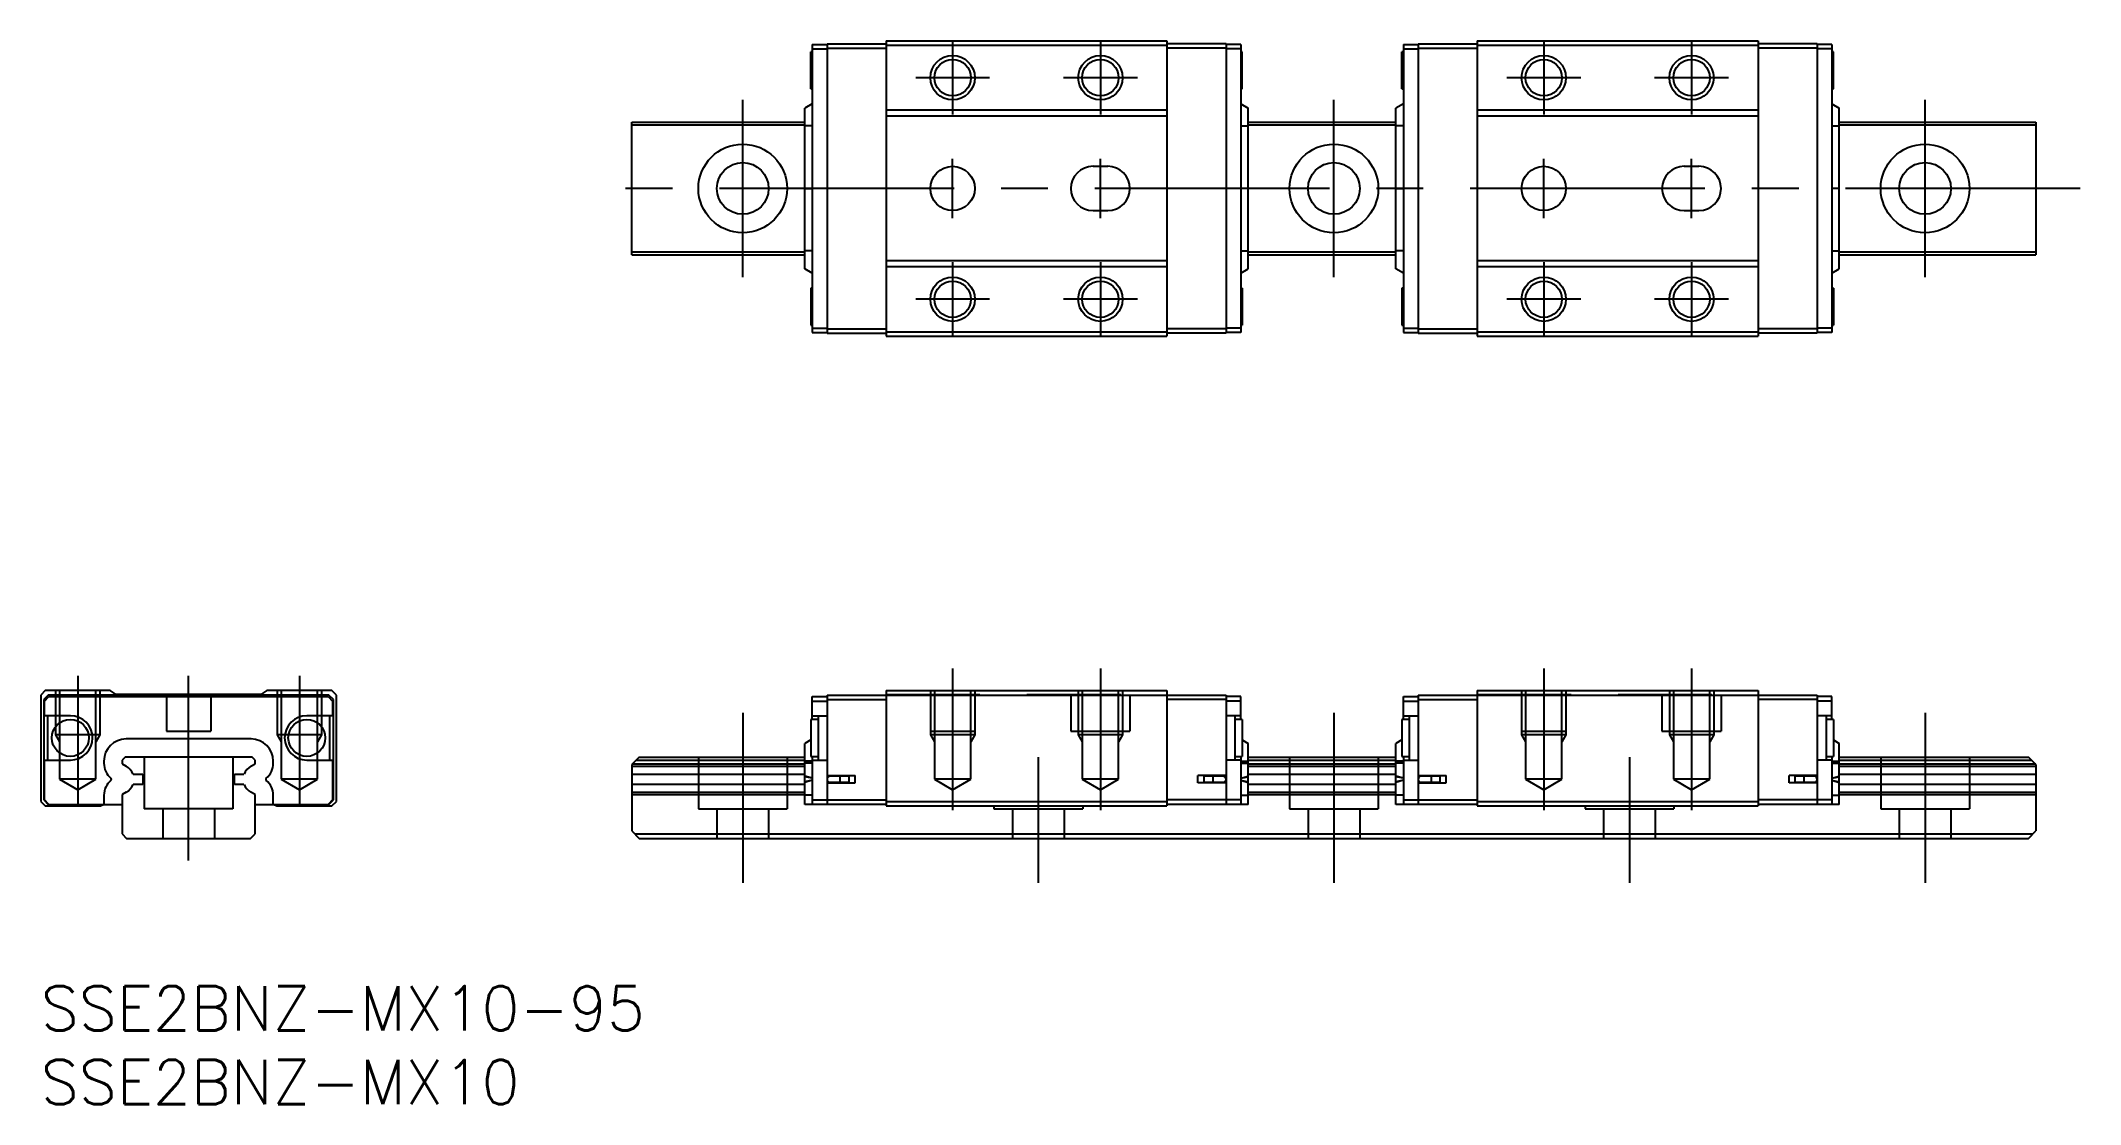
# Model space of a CAD drawing. Extents: x 0 to 138, y -8 to 64.
import ezdxf

# ---------------------------------------------------------------- set-up
doc = ezdxf.new("R2010")
doc.units = 0
doc.header["$LTSCALE"] = 0.5
doc.linetypes.add('CENTER', pattern=[50.8, 31.75, -6.35, 6.35, -6.35])
doc.linetypes.add('DASHED', pattern=[19.05, 12.7, -6.35])
for name, color, linetype in [('MSM_CENTER', 1, 'CENTER'), ('MSM_CONTINUOUS', 7, 'CONTINUOUS'), ('MSM_DASHED', 4, 'DASHED'), ('MSM_NARROW', 5, 'CONTINUOUS'), ('MSM_PART_NUMBER', 7, 'CONTINUOUS')]:
    doc.layers.add(name, color=color, linetype=linetype)
doc.styles.get("Standard").update_dxf_attribs({"font": 'txt.shx', "height": 3, "bigfont": 'bigfont.shx'})

# ---------------------------------------------------------------- blocks, each defined once
blk = doc.blocks.new('*U2')
at = {"layer": 'MSM_PART_NUMBER'}
blk.add_text('SSE2BNZ-MX10-95', height=3, dxfattribs=at).set_placement((0, -3))
blk = doc.blocks.new('*U3')
at = {"layer": 'MSM_PART_NUMBER'}
blk.add_text('SSE2BNZ-MX10', height=3, dxfattribs=at).set_placement((0, -8))

msp = doc.modelspace()

# ---------------------------------------------------------------- linework, layer by layer
at = {"layer": 'MSM_CENTER'}
for p, q in [((61.7, 64), (61.7, 59)), ((71.7, 64), (71.7, 59)), ((101.7, 64), (101.7, 59)), ((111.7, 64), (111.7, 59)), ((64.2, 61.5), (59.2, 61.5)), ((74.2, 61.5), (69.2, 61.5)), ((104.2, 61.5), (99.2, 61.5)), ((114.2, 61.5), (109.2, 61.5)), ((47.5, 48), (47.5, 60)), ((87.5, 48), (87.5, 60)), ((127.5, 48), (127.5, 60)), ((61.7, 52), (61.7, 56)), ((71.7, 52), (71.7, 56)), ((101.7, 52), (101.7, 56)), ((111.7, 52), (111.7, 56)), ((138, 54), (37, 54)), ((61.7, 49), (61.7, 44)), ((71.7, 49), (71.7, 44)), ((101.7, 49), (101.7, 44)), ((111.7, 49), (111.7, 44)), ((64.2, 46.5), (59.2, 46.5)), ((74.2, 46.5), (69.2, 46.5)), ((104.2, 46.5), (99.2, 46.5)), ((114.2, 46.5), (109.2, 46.5)), ((2.5, 21), (2.5, 12.29)), ((10, 8.5), (10, 21)), ((17.5, 21), (17.5, 12.29)), ((61.7, 21.5), (61.7, 11.92)), ((71.7, 21.5), (71.7, 11.92)), ((101.7, 21.5), (101.7, 11.92)), ((111.7, 21.5), (111.7, 11.92)), ((47.5, 18.5), (47.5, 7)), ((87.5, 18.5), (87.5, 7)), ((127.5, 18.5), (127.5, 7)), ((67.5, 15.5), (67.5, 7)), ((107.5, 15.5), (107.5, 7))]:
    msp.add_line(p, q, dxfattribs=at)
at = {"layer": 'MSM_CONTINUOUS'}
for p, q in [((52.2, 63.75), (52.2, 44.25)), ((52.2, 63.75), (53.2, 63.75)), ((53.2, 63.8), (57.2, 63.8)), ((53.2, 63.8), (53.2, 44.2)), ((53.2, 63.5), (57.2, 63.5)), ((57.2, 64), (57.2, 44)), ((57.2, 64), (76.2, 64)), ((57.2, 63.7), (76.2, 63.7)), ((76.2, 64), (76.2, 44)), ((80.2, 63.8), (76.2, 63.8)), ((80.2, 63.5), (76.2, 63.5)), ((80.2, 63.8), (80.2, 44.2)), ((81.2, 63.75), (80.2, 63.75)), ((81.2, 63.75), (81.2, 44.25)), ((92.2, 63.75), (92.2, 44.25)), ((92.2, 63.75), (93.2, 63.75)), ((93.2, 63.8), (93.2, 44.2)), ((93.2, 63.8), (97.2, 63.8)), ((93.2, 63.5), (97.2, 63.5)), ((97.2, 64), (116.2, 64)), ((97.2, 64), (97.2, 44)), ((97.2, 63.7), (116.2, 63.7)), ((116.2, 64), (116.2, 44)), ((120.2, 63.8), (116.2, 63.8)), ((120.2, 63.5), (116.2, 63.5)), ((120.2, 63.8), (120.2, 44.2)), ((121.2, 63.75), (120.2, 63.75)), ((121.2, 63.75), (121.2, 44.25)), ((52.1, 60.75), (52.1, 63.25)), ((52.2, 63.25), (52.1, 63.25)), ((52.2, 63.45), (53.2, 63.45)), ((81.2, 63.45), (80.2, 63.45)), ((81.3, 63.25), (81.2, 63.25)), ((81.3, 60.75), (81.3, 63.25)), ((92.1, 60.75), (92.1, 63.25)), ((92.2, 63.25), (92.1, 63.25)), ((92.2, 63.45), (93.2, 63.45)), ((121.2, 63.45), (120.2, 63.45)), ((121.3, 63.25), (121.2, 63.25)), ((121.3, 60.75), (121.3, 63.25)), ((52.1, 60.75), (52.2, 60.75)), ((81.2, 60.75), (81.3, 60.75)), ((92.1, 60.75), (92.2, 60.75)), ((121.2, 60.75), (121.3, 60.75)), ((52.2, 59.73), (51.7, 59.43)), ((51.7, 48.57), (51.7, 59.43)), ((81.2, 59.73), (81.7, 59.43)), ((81.7, 48.57), (81.7, 59.43)), ((92.2, 59.73), (91.7, 59.43)), ((91.7, 48.57), (91.7, 59.43)), ((121.2, 59.73), (121.7, 59.43)), ((121.7, 48.57), (121.7, 59.43)), ((40, 49.5), (40, 58.5)), ((40, 58.5), (51.7, 58.5)), ((40, 58.3), (51.7, 58.3)), ((52.2, 58.23), (51.7, 58.23)), ((76.2, 59.3), (57.2, 59.3)), ((76.2, 58.9), (57.2, 58.9)), ((81.2, 58.23), (81.7, 58.23)), ((81.7, 58.5), (91.7, 58.5)), ((81.7, 58.3), (91.7, 58.3)), ((92.2, 58.23), (91.7, 58.23)), ((116.2, 59.3), (97.2, 59.3)), ((116.2, 58.9), (97.2, 58.9)), ((121.2, 58.23), (121.7, 58.23)), ((121.7, 58.5), (135, 58.5)), ((121.7, 58.3), (135, 58.3)), ((135, 58.5), (135, 49.5)), ((71.2, 55.5), (72.2, 55.5)), ((111.2, 55.5), (112.2, 55.5)), ((51.7, 54), (52.2, 54)), ((81.7, 54), (81.2, 54)), ((91.7, 54), (92.2, 54)), ((121.7, 54), (121.2, 54)), ((71.2, 52.5), (72.2, 52.5)), ((111.2, 52.5), (112.2, 52.5)), ((40, 49.7), (51.7, 49.7)), ((52.2, 49.77), (51.7, 49.77)), ((81.2, 49.77), (81.7, 49.77)), ((81.7, 49.7), (91.7, 49.7)), ((92.2, 49.77), (91.7, 49.77)), ((121.2, 49.77), (121.7, 49.77)), ((121.7, 49.7), (135, 49.7)), ((40, 49.5), (51.7, 49.5)), ((52.2, 48.27), (51.7, 48.57)), ((76.2, 49.1), (57.2, 49.1)), ((76.2, 48.7), (57.2, 48.7)), ((81.2, 48.27), (81.7, 48.57)), ((81.7, 49.5), (91.7, 49.5)), ((92.2, 48.27), (91.7, 48.57)), ((116.2, 49.1), (97.2, 49.1)), ((116.2, 48.7), (97.2, 48.7)), ((121.2, 48.27), (121.7, 48.57)), ((121.7, 49.5), (135, 49.5)), ((52.1, 47.25), (52.1, 44.75)), ((52.2, 47.25), (52.1, 47.25)), ((81.3, 47.25), (81.2, 47.25)), ((81.3, 47.25), (81.3, 44.75)), ((92.1, 47.25), (92.1, 44.75)), ((92.2, 47.25), (92.1, 47.25)), ((121.3, 47.25), (121.2, 47.25)), ((121.3, 47.25), (121.3, 44.75)), ((52.1, 44.75), (52.2, 44.75)), ((52.2, 44.55), (53.2, 44.55)), ((52.2, 44.25), (53.2, 44.25)), ((53.2, 44.5), (57.2, 44.5)), ((53.2, 44.2), (57.2, 44.2)), ((57.2, 44.3), (76.2, 44.3)), ((80.2, 44.5), (76.2, 44.5)), ((80.2, 44.2), (76.2, 44.2)), ((81.2, 44.55), (80.2, 44.55)), ((81.2, 44.25), (80.2, 44.25)), ((81.2, 44.75), (81.3, 44.75)), ((92.1, 44.75), (92.2, 44.75)), ((92.2, 44.55), (93.2, 44.55)), ((92.2, 44.25), (93.2, 44.25)), ((93.2, 44.5), (97.2, 44.5)), ((93.2, 44.2), (97.2, 44.2)), ((97.2, 44.3), (116.2, 44.3)), ((120.2, 44.5), (116.2, 44.5)), ((120.2, 44.2), (116.2, 44.2)), ((121.2, 44.55), (120.2, 44.55)), ((121.2, 44.25), (120.2, 44.25)), ((121.2, 44.75), (121.3, 44.75)), ((57.2, 44), (76.2, 44)), ((97.2, 44), (116.2, 44)), ((0.3, 20), (0, 19.7)), ((0, 19.7), (0, 12.5)), ((0.5, 19.7), (0.2, 19.4)), ((0.2, 19.4), (0.2, 12.6)), ((0.25, 19.3), (0.55, 19.6)), ((4.7, 20), (0.3, 20)), ((19.5, 19.7), (0.5, 19.7)), ((0.55, 19.6), (19.45, 19.6)), ((5.1, 19.75), (4.7, 20)), ((14.9, 19.75), (5.1, 19.75)), ((15.3, 20), (14.9, 19.75)), ((19.7, 20), (15.3, 20)), ((19.45, 19.6), (19.75, 19.3)), ((19.8, 19.4), (19.5, 19.7)), ((20, 19.7), (19.7, 20)), ((19.8, 12.6), (19.8, 19.4)), ((20, 12.5), (20, 19.7)), ((52.2, 19.6), (53.2, 19.6)), ((52.2, 18.05), (52.2, 19.6)), ((53.2, 19.7), (80.2, 19.7)), ((53.2, 19.7), (53.2, 12.3)), ((53.2, 19.4), (57.2, 19.4)), ((57.2, 20), (76.2, 20)), ((57.2, 20), (57.2, 12.2)), ((76.2, 20), (76.2, 12.2)), ((80.2, 19.4), (76.2, 19.4)), ((80.2, 19.7), (80.2, 12.3)), ((81.2, 19.6), (80.2, 19.6)), ((81.2, 18.05), (81.2, 19.6)), ((92.2, 18.05), (92.2, 19.6)), ((92.2, 19.6), (93.2, 19.6)), ((93.2, 19.7), (93.2, 12.3)), ((93.2, 19.7), (120.2, 19.7)), ((93.2, 19.4), (97.2, 19.4)), ((97.2, 20), (97.2, 12.2)), ((97.2, 20), (116.2, 20)), ((116.2, 20), (116.2, 12.2)), ((120.2, 19.4), (116.2, 19.4)), ((120.2, 19.7), (120.2, 12.3)), ((121.2, 19.6), (120.2, 19.6)), ((121.2, 18.05), (121.2, 19.6)), ((0.25, 18.3), (0.25, 19.3)), ((2, 18.3), (0.25, 18.3)), ((0.45, 18.3), (0.45, 15.3)), ((19.75, 18.3), (18, 18.3)), ((19.55, 15.3), (19.55, 18.3)), ((19.75, 19.3), (19.75, 18.3)), ((52.1, 18.05), (52.1, 15.55)), ((52.6, 18.05), (52.1, 18.05)), ((52.2, 19.3), (53.2, 19.3)), ((52.2, 18.3), (53.2, 18.3)), ((52.6, 18.3), (52.6, 15.3)), ((81.2, 19.3), (80.2, 19.3)), ((81.2, 18.3), (80.2, 18.3)), ((80.8, 18.3), (80.8, 15.3)), ((81.3, 18.05), (80.8, 18.05)), ((81.3, 18.05), (81.3, 15.55)), ((92.6, 18.05), (92.1, 18.05)), ((92.1, 18.05), (92.1, 15.55)), ((92.2, 19.3), (93.2, 19.3)), ((92.2, 18.3), (93.2, 18.3)), ((92.6, 18.3), (92.6, 15.3)), ((121.2, 19.3), (120.2, 19.3)), ((121.2, 18.3), (120.2, 18.3)), ((120.8, 18.3), (120.8, 15.3)), ((121.3, 18.05), (120.8, 18.05)), ((121.3, 18.05), (121.3, 15.55)), ((14.23, 16.73), (5.77, 16.73)), ((52.1, 16.67), (51.7, 16.43)), ((81.3, 16.67), (81.7, 16.43)), ((92.1, 16.67), (91.7, 16.43)), ((121.3, 16.67), (121.7, 16.43)), ((0.25, 15.3), (2, 15.3)), ((0.25, 12.6), (0.25, 15.3)), ((4.27, 15.23), (4.27, 15.08)), ((5.7, 15.5), (5.5, 15.3)), ((5.5, 15.3), (5.5, 15.04)), ((14.3, 15.5), (5.7, 15.5)), ((14.5, 15.3), (14.3, 15.5)), ((14.5, 15.04), (14.5, 15.3)), ((15.73, 15.08), (15.73, 15.23)), ((18, 15.3), (19.75, 15.3)), ((19.75, 15.3), (19.75, 12.6)), ((40.5, 15.5), (40, 15)), ((40.3, 15.3), (51.7, 15.3)), ((40.5, 15.5), (51.7, 15.5)), ((51.7, 12.3), (51.7, 16.43)), ((52.2, 15.23), (51.7, 15.23)), ((52.1, 15.55), (52.6, 15.55)), ((52.2, 15.55), (52.2, 12.3)), ((52.2, 15.3), (53.2, 15.3)), ((81.2, 15.3), (80.2, 15.3)), ((80.8, 15.55), (81.3, 15.55)), ((81.2, 15.55), (81.2, 12.3)), ((81.2, 15.23), (81.7, 15.23)), ((81.7, 12.3), (81.7, 16.43)), ((81.7, 15.5), (91.7, 15.5)), ((81.7, 15.3), (91.7, 15.3)), ((91.7, 12.3), (91.7, 16.43)), ((92.2, 15.23), (91.7, 15.23)), ((92.1, 15.55), (92.6, 15.55)), ((92.2, 15.55), (92.2, 12.3)), ((92.2, 15.3), (93.2, 15.3)), ((121.2, 15.3), (120.2, 15.3)), ((120.8, 15.55), (121.3, 15.55)), ((121.2, 15.55), (121.2, 12.3)), ((121.2, 15.23), (121.7, 15.23)), ((121.7, 12.3), (121.7, 16.43)), ((121.7, 15.5), (134.5, 15.5)), ((121.7, 15.3), (134.7, 15.3)), ((135, 15), (134.5, 15.5)), ((5.5, 15.04), (5.78, 14.88)), ((6.25, 14.35), (6.9, 14.35)), ((6.9, 14.35), (6.9, 13.65)), ((13.1, 13.65), (13.1, 14.35)), ((13.1, 14.35), (13.75, 14.35)), ((14.22, 14.88), (14.5, 15.04)), ((40, 15), (40, 10.5)), ((40, 14.88), (51.7, 14.88)), ((40, 14.35), (51.7, 14.35)), ((40.04, 15.04), (51.7, 15.04)), ((52.2, 15.08), (51.7, 15.08)), ((52.2, 14.07), (51.7, 14.22)), ((52.2, 14.07), (51.7, 14.17)), ((52.2, 13.93), (51.7, 13.78)), ((52.2, 13.93), (51.7, 13.83)), ((53.2, 14.25), (55.1, 14.25)), ((54.7, 14.2), (53.4, 14.2)), ((53.7, 14.2), (53.7, 14.25)), ((54.03, 14.2), (54.03, 14.25)), ((54.1, 13.8), (54.1, 14.2)), ((54.7, 13.8), (54.7, 14.2)), ((55.1, 13.75), (55.1, 14.25)), ((80.2, 14.25), (78.3, 14.25)), ((78.3, 13.75), (78.3, 14.25)), ((78.7, 14.2), (78.7, 13.8)), ((80, 14.2), (78.7, 14.2)), ((79.3, 14.2), (79.3, 13.8)), ((79.37, 14.2), (79.37, 14.25)), ((79.7, 14.2), (79.7, 14.25)), ((81.2, 15.08), (81.7, 15.08)), ((81.2, 14.07), (81.7, 14.22)), ((81.2, 14.07), (81.7, 14.17)), ((81.2, 13.93), (81.7, 13.78)), ((81.2, 13.93), (81.7, 13.83)), ((81.7, 15.04), (91.7, 15.04)), ((81.7, 14.88), (91.7, 14.88)), ((81.7, 14.35), (91.7, 14.35)), ((92.2, 15.08), (91.7, 15.08)), ((92.2, 14.07), (91.7, 14.22)), ((92.2, 14.07), (91.7, 14.17)), ((92.2, 13.93), (91.7, 13.83)), ((92.2, 13.93), (91.7, 13.78)), ((93.2, 14.25), (95.1, 14.25)), ((94.7, 14.2), (93.4, 14.2)), ((93.7, 14.2), (93.7, 14.25)), ((94.03, 14.2), (94.03, 14.25)), ((94.1, 13.8), (94.1, 14.2)), ((94.7, 13.8), (94.7, 14.2)), ((95.1, 13.75), (95.1, 14.25)), ((118.3, 13.75), (118.3, 14.25)), ((120.2, 14.25), (118.3, 14.25)), ((120, 14.2), (118.7, 14.2)), ((118.7, 14.2), (118.7, 13.8)), ((119.3, 14.2), (119.3, 13.8)), ((119.37, 14.2), (119.37, 14.25)), ((119.7, 14.2), (119.7, 14.25)), ((121.2, 15.08), (121.7, 15.08)), ((121.2, 14.07), (121.7, 14.22)), ((121.2, 14.07), (121.7, 14.17)), ((121.2, 13.93), (121.7, 13.83)), ((121.2, 13.93), (121.7, 13.78)), ((121.7, 15.04), (135, 15.04)), ((121.7, 14.88), (135, 14.88)), ((121.7, 14.35), (135, 14.35)), ((135, 15), (135, 10.5)), ((0, 12.5), (0.3, 12.2)), ((0.2, 12.6), (0.5, 12.3)), ((0.55, 12.3), (0.25, 12.6)), ((4.27, 12.92), (4.27, 12.3)), ((5.78, 13.12), (5.5, 12.96)), ((5.5, 12.96), (5.5, 10.3)), ((6.9, 13.65), (6.25, 13.65)), ((13.75, 13.65), (13.1, 13.65)), ((14.5, 12.96), (14.22, 13.12)), ((14.5, 10.3), (14.5, 12.96)), ((15.73, 12.3), (15.73, 12.92)), ((19.75, 12.6), (19.45, 12.3)), ((19.5, 12.3), (19.8, 12.6)), ((19.7, 12.2), (20, 12.5)), ((51.7, 13.65), (40, 13.65)), ((40, 13.12), (51.7, 13.12)), ((40, 12.96), (51.7, 12.96)), ((52.2, 12.92), (51.7, 12.92)), ((52.2, 12.6), (57.2, 12.6)), ((53.2, 13.75), (55.1, 13.75)), ((53.4, 13.8), (54.7, 13.8)), ((53.7, 13.75), (53.7, 13.8)), ((54.03, 13.75), (54.03, 13.8)), ((57.2, 12.5), (76.2, 12.5)), ((81.2, 12.6), (76.2, 12.6)), ((80.2, 13.75), (78.3, 13.75)), ((78.7, 13.8), (80, 13.8)), ((79.37, 13.75), (79.37, 13.8)), ((79.7, 13.75), (79.7, 13.8)), ((81.2, 12.92), (81.7, 12.92)), ((91.7, 13.65), (81.7, 13.65)), ((81.7, 13.12), (91.7, 13.12)), ((81.7, 12.96), (91.7, 12.96)), ((92.2, 12.92), (91.7, 12.92)), ((92.2, 12.6), (97.2, 12.6)), ((93.2, 13.75), (95.1, 13.75)), ((93.4, 13.8), (94.7, 13.8)), ((93.7, 13.75), (93.7, 13.8)), ((94.03, 13.75), (94.03, 13.8)), ((97.2, 12.5), (116.2, 12.5)), ((121.2, 12.6), (116.2, 12.6)), ((120.2, 13.75), (118.3, 13.75)), ((118.7, 13.8), (120, 13.8)), ((119.37, 13.75), (119.37, 13.8)), ((119.7, 13.75), (119.7, 13.8)), ((121.2, 12.92), (121.7, 12.92)), ((135, 13.65), (121.7, 13.65)), ((121.7, 13.12), (135, 13.12)), ((121.7, 12.96), (135, 12.96)), ((0.3, 12.2), (4.03, 12.2)), ((0.5, 12.3), (5.5, 12.3)), ((4.03, 12.2), (4.24, 12.3)), ((14.5, 12.3), (19.5, 12.3)), ((15.76, 12.3), (15.97, 12.2)), ((15.97, 12.2), (19.7, 12.2)), ((57.2, 12.3), (51.7, 12.3)), ((57.2, 12.2), (76.2, 12.2)), ((81.7, 12.3), (76.2, 12.3)), ((97.2, 12.3), (91.7, 12.3)), ((97.2, 12.2), (116.2, 12.2)), ((121.7, 12.3), (116.2, 12.3)), ((5.5, 10.3), (5.8, 10)), ((5.8, 10), (14.2, 10)), ((14.2, 10), (14.5, 10.3)), ((40, 10.5), (40.5, 10)), ((40.2, 10.3), (134.8, 10.3)), ((40.5, 10), (134.5, 10)), ((134.5, 10), (135, 10.5))]:
    msp.add_line(p, q, dxfattribs=at)
for centre, radius in [((61.7, 61.5), 1.23), ((71.7, 61.5), 1.23), ((101.7, 61.5), 1.23), ((111.7, 61.5), 1.23), ((47.5, 54), 3), ((87.5, 54), 3), ((127.5, 54), 3), ((47.5, 54), 1.75), ((61.7, 54), 1.5), ((87.5, 54), 1.75), ((101.7, 54), 1.5), ((127.5, 54), 1.75), ((61.7, 46.5), 1.23), ((71.7, 46.5), 1.23), ((101.7, 46.5), 1.23), ((111.7, 46.5), 1.23), ((2, 16.8), 1.25), ((18, 16.8), 1.25)]:
    msp.add_circle(centre, radius, dxfattribs=at)
for centre, radius, start, end in [((71.2, 54), 1.5, 90, 270), ((72.2, 54), 1.5, 270, 90), ((111.2, 54), 1.5, 90, 270), ((112.2, 54), 1.5, 270, 90), ((2, 16.8), 1.5, 270, 90), ((18, 16.8), 1.5, 90, 270), ((5.77, 15.23), 1.5, 90, 180), ((14.23, 15.23), 1.5, 0, 90), ((5.57, 15.08), 1.3, 180, 230.7306), ((5.57, 12.92), 1.3, 129.2694, 180), ((4.68, 14), 0.1, 309.2694, 50.7306), ((5.23, 13.93), 1.1, 22.4464, 60.0031), ((14.77, 13.93), 1.1, 119.9969, 157.5536), ((15.32, 14), 0.1, 129.2694, 230.7306), ((14.43, 15.08), 1.3, 309.2694, 0), ((14.43, 12.92), 1.3, 0, 50.7306), ((53.4, 14), 0.2, 90, 270), ((80, 14), 0.2, 270, 90), ((93.4, 14), 0.2, 90, 270), ((120, 14), 0.2, 270, 90), ((5.23, 14.07), 1.1, 299.9969, 337.5536), ((14.77, 14.07), 1.1, 202.4464, 240.0031)]:
    msp.add_arc(centre, radius, start, end, dxfattribs=at)
at = {"layer": 'MSM_DASHED'}
for p, q in [((1, 20), (1, 17)), ((1.27, 20), (1.27, 14)), ((3.73, 14), (3.73, 20)), ((4, 20), (4, 17)), ((8.5, 19.75), (8.5, 17.25)), ((11.5, 19.75), (11.5, 17.25)), ((16, 20), (16, 17)), ((16.27, 20), (16.27, 14)), ((18.73, 14), (18.73, 20)), ((19, 20), (19, 17)), ((57.2, 19.75), (76.2, 19.75)), ((60.2, 20), (60.2, 17)), ((60.47, 20), (60.47, 14)), ((62.93, 14), (62.93, 20)), ((63.2, 20), (63.2, 17)), ((69.7, 19.75), (69.7, 17.25)), ((70.2, 20), (70.2, 17)), ((70.47, 20), (70.47, 14)), ((72.93, 14), (72.93, 20)), ((73.2, 20), (73.2, 17)), ((73.7, 19.75), (73.7, 17.25)), ((97.2, 19.75), (116.2, 19.75)), ((100.2, 20), (100.2, 17)), ((100.47, 20), (100.47, 14)), ((102.93, 14), (102.93, 20)), ((103.2, 20), (103.2, 17)), ((109.7, 19.75), (109.7, 17.25)), ((110.2, 20), (110.2, 17)), ((110.47, 20), (110.47, 14)), ((112.93, 14), (112.93, 20)), ((113.2, 20), (113.2, 17)), ((113.7, 19.75), (113.7, 17.25)), ((1, 17), (1.27, 16.53)), ((4, 17), (1, 17)), ((4, 17), (3.73, 16.53)), ((8.5, 17.25), (11.5, 17.25)), ((16, 17), (16.27, 16.53)), ((19, 17), (16, 17)), ((19, 17), (18.73, 16.53)), ((60.2, 17.25), (63.2, 17.25)), ((60.2, 17), (60.47, 16.53)), ((63.2, 17), (60.2, 17)), ((63.2, 17), (62.93, 16.53)), ((69.7, 17.25), (73.7, 17.25)), ((70.2, 17), (70.47, 16.53)), ((73.2, 17), (70.2, 17)), ((73.2, 17), (72.93, 16.53)), ((100.2, 17.25), (103.2, 17.25)), ((100.2, 17), (100.47, 16.53)), ((103.2, 17), (100.2, 17)), ((103.2, 17), (102.93, 16.53)), ((109.7, 17.25), (113.7, 17.25)), ((110.2, 17), (110.47, 16.53)), ((113.2, 17), (110.2, 17)), ((113.2, 17), (112.93, 16.53)), ((7, 15.5), (7, 12)), ((13, 15.5), (13, 12)), ((44.5, 15.5), (44.5, 12)), ((50.5, 15.5), (50.5, 12)), ((84.5, 15.5), (84.5, 12)), ((90.5, 15.5), (90.5, 12)), ((124.5, 15.5), (124.5, 12)), ((130.5, 15.5), (130.5, 12)), ((1.27, 14), (2.5, 13.29)), ((3.73, 14), (1.27, 14)), ((2.5, 13.29), (3.73, 14)), ((16.27, 14), (17.5, 13.29)), ((18.73, 14), (16.27, 14)), ((17.5, 13.29), (18.73, 14)), ((60.47, 14), (61.7, 13.29)), ((62.93, 14), (60.47, 14)), ((61.7, 13.29), (62.93, 14)), ((70.47, 14), (71.7, 13.29)), ((72.93, 14), (70.47, 14)), ((71.7, 13.29), (72.93, 14)), ((100.47, 14), (101.7, 13.29)), ((102.93, 14), (100.47, 14)), ((101.7, 13.29), (102.93, 14)), ((110.47, 14), (111.7, 13.29)), ((112.93, 14), (110.47, 14)), ((111.7, 13.29), (112.93, 14)), ((13, 12), (7, 12)), ((8.25, 12), (8.25, 10)), ((11.75, 12), (11.75, 10)), ((44.5, 12), (50.5, 12)), ((45.75, 12), (45.75, 10)), ((49.25, 12), (49.25, 10)), ((64.5, 12.2), (64.5, 12)), ((64.5, 12), (70.5, 12)), ((65.75, 12), (65.75, 10)), ((69.25, 12), (69.25, 10)), ((70.5, 12.2), (70.5, 12)), ((84.5, 12), (90.5, 12)), ((85.75, 12), (85.75, 10)), ((89.25, 12), (89.25, 10)), ((104.5, 12.2), (104.5, 12)), ((104.5, 12), (110.5, 12)), ((105.75, 12), (105.75, 10)), ((109.25, 12), (109.25, 10)), ((110.5, 12.2), (110.5, 12)), ((124.5, 12), (130.5, 12)), ((125.75, 12), (125.75, 10)), ((129.25, 12), (129.25, 10))]:
    msp.add_line(p, q, dxfattribs=at)
at = {"layer": 'MSM_NARROW'}
for centre in [(61.7, 61.5), (71.7, 61.5), (101.7, 61.5), (111.7, 61.5), (61.7, 46.5), (71.7, 46.5), (101.7, 46.5), (111.7, 46.5)]:
    msp.add_circle(centre, 1.5, dxfattribs=at)

# ---------------------------------------------------------------- block references
at = {"layer": 'MSM_CONTINUOUS'}
for name in ['*U2', '*U3']:
    msp.add_blockref(name, (0, 0), dxfattribs=at)

doc.saveas('drawing.dxf')
